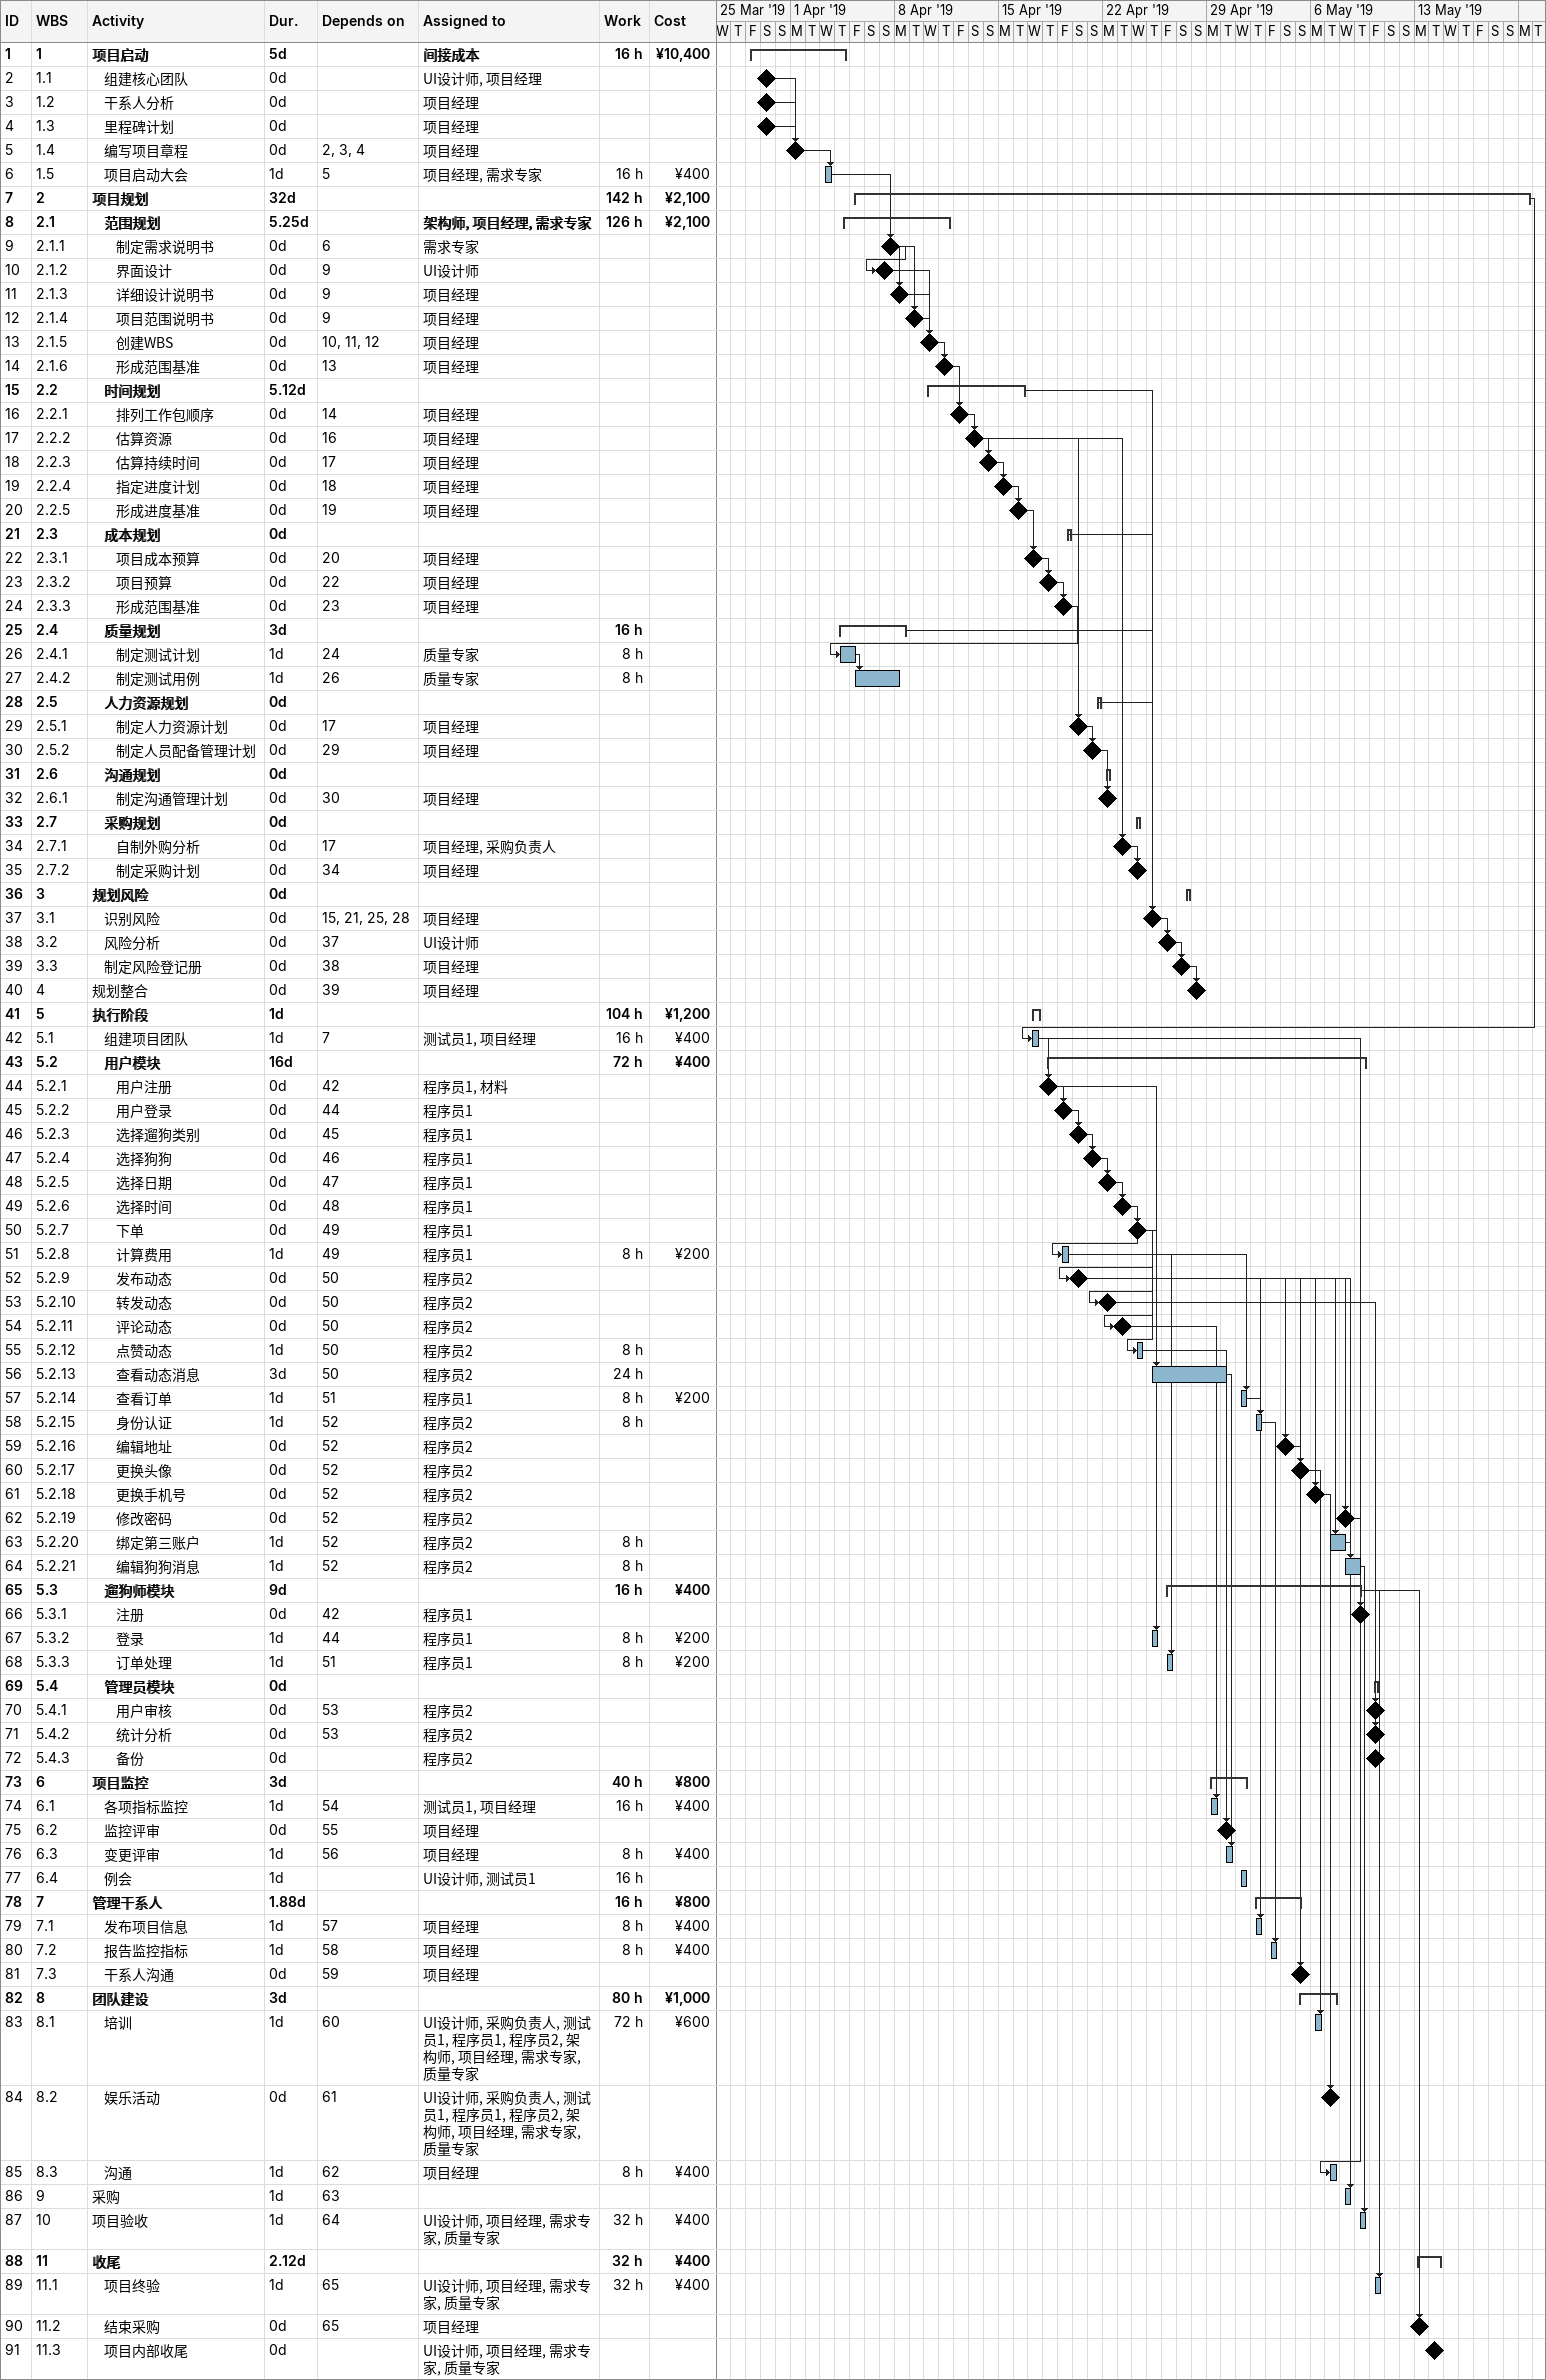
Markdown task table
| ID | WBS | Task | Duration | Start | Finish | Predecessors | Resources | Work (h) | Cost (¥) |
|---|---|---|---|---|---|---|---|---|---|
| 1 | 1 | **项目启动** | 5d | 2019-03-29 | 2019-04-04 |  | 间接成本 | 16 | 10400 |
| 2 | 1.1 | 组建核心团队 | 0d | 2019-03-30 | 2019-03-30 |  | UI设计师, 项目经理 |  |  |
| 3 | 1.2 | 干系人分析 | 0d | 2019-03-30 | 2019-03-30 |  | 项目经理 |  |  |
| 4 | 1.3 | 里程碑计划 | 0d | 2019-03-30 | 2019-03-30 |  | 项目经理 |  |  |
| 5 | 1.4 | 编写项目章程 | 0d | 2019-04-01 | 2019-04-01 | 2, 3, 4 | 项目经理 |  |  |
| 6 | 1.5 | 项目启动大会 | 1d | 2019-04-03 | 2019-04-03 | 5 | 项目经理, 需求专家 | 16 | 400 |
| 7 | 2 | **项目规划** | 32d | 2019-04-05 | 2019-05-20 |  |  | 142 | 2100 |
| 8 | 2.1 | **范围规划** | 5.25d | 2019-04-04 | 2019-04-11 |  | 架构师, 项目经理, 需求专家 | 126 | 2100 |
| 9 | 2.1.1 | 制定需求说明书 | 0d | 2019-04-07 | 2019-04-07 | 6 | 需求专家 |  |  |
| 10 | 2.1.2 | 界面设计 | 0d | 2019-04-07 | 2019-04-07 | 9 | UI设计师 |  |  |
| 11 | 2.1.3 | 详细设计说明书 | 0d | 2019-04-08 | 2019-04-08 | 9 | 项目经理 |  |  |
| 12 | 2.1.4 | 项目范围说明书 | 0d | 2019-04-09 | 2019-04-09 | 9 | 项目经理 |  |  |
| 13 | 2.1.5 | 创建WBS | 0d | 2019-04-10 | 2019-04-10 | 10, 11, 12 | 项目经理 |  |  |
| 14 | 2.1.6 | 形成范围基准 | 0d | 2019-04-11 | 2019-04-11 | 13 | 项目经理 |  |  |
| 15 | 2.2 | **时间规划** | 5.12d | 2019-04-10 | 2019-04-16 |  |  |  |  |
| 16 | 2.2.1 | 排列工作包顺序 | 0d | 2019-04-12 | 2019-04-12 | 14 | 项目经理 |  |  |
| 17 | 2.2.2 | 估算资源 | 0d | 2019-04-13 | 2019-04-13 | 16 | 项目经理 |  |  |
| 18 | 2.2.3 | 估算持续时间 | 0d | 2019-04-14 | 2019-04-14 | 17 | 项目经理 |  |  |
| 19 | 2.2.4 | 指定进度计划 | 0d | 2019-04-15 | 2019-04-15 | 18 | 项目经理 |  |  |
| 20 | 2.2.5 | 形成进度基准 | 0d | 2019-04-16 | 2019-04-16 | 19 | 项目经理 |  |  |
| 21 | 2.3 | **成本规划** | 0d | 2019-04-19 | 2019-04-19 |  |  |  |  |
| 22 | 2.3.1 | 项目成本预算 | 0d | 2019-04-17 | 2019-04-17 | 20 | 项目经理 |  |  |
| 23 | 2.3.2 | 项目预算 | 0d | 2019-04-18 | 2019-04-18 | 22 | 项目经理 |  |  |
| 24 | 2.3.3 | 形成范围基准 | 0d | 2019-04-19 | 2019-04-19 | 23 | 项目经理 |  |  |
| 25 | 2.4 | **质量规划** | 3d | 2019-04-04 | 2019-04-08 |  |  | 16 |  |
| 26 | 2.4.1 | 制定测试计划 | 1d | 2019-04-04 | 2019-04-05 | 24 | 质量专家 | 8 |  |
| 27 | 2.4.2 | 制定测试用例 | 1d | 2019-04-05 | 2019-04-08 | 26 | 质量专家 | 8 |  |
| 28 | 2.5 | **人力资源规划** | 0d | 2019-04-21 | 2019-04-21 |  |  |  |  |
| 29 | 2.5.1 | 制定人力资源计划 | 0d | 2019-04-20 | 2019-04-20 | 17 | 项目经理 |  |  |
| 30 | 2.5.2 | 制定人员配备管理计划 | 0d | 2019-04-21 | 2019-04-21 | 29 | 项目经理 |  |  |
| 31 | 2.6 | **沟通规划** | 0d | 2019-04-22 | 2019-04-22 |  |  |  |  |
| 32 | 2.6.1 | 制定沟通管理计划 | 0d | 2019-04-22 | 2019-04-22 | 30 | 项目经理 |  |  |
| 33 | 2.7 | **采购规划** | 0d | 2019-04-24 | 2019-04-24 |  |  |  |  |
| 34 | 2.7.1 | 自制外购分析 | 0d | 2019-04-23 | 2019-04-23 | 17 | 项目经理, 采购负责人 |  |  |
| 35 | 2.7.2 | 制定采购计划 | 0d | 2019-04-24 | 2019-04-24 | 34 | 项目经理 |  |  |
| 36 | 3 | **规划风险** | 0d | 2019-04-27 | 2019-04-27 |  |  |  |  |
| 37 | 3.1 | 识别风险 | 0d | 2019-04-25 | 2019-04-25 | 15, 21, 25, 28 | 项目经理 |  |  |
| 38 | 3.2 | 风险分析 | 0d | 2019-04-26 | 2019-04-26 | 37 | UI设计师 |  |  |
| 39 | 3.3 | 制定风险登记册 | 0d | 2019-04-27 | 2019-04-27 | 38 | 项目经理 |  |  |
| 40 | 4 | 规划整合 | 0d | 2019-04-28 | 2019-04-28 | 39 | 项目经理 |  |  |
| 41 | 5 | **执行阶段** | 1d | 2019-04-17 | 2019-04-17 |  |  | 104 | 1200 |
| 42 | 5.1 | 组建项目团队 | 1d | 2019-04-17 | 2019-04-17 | 7 | 测试员1, 项目经理 | 16 | 400 |
| 43 | 5.2 | **用户模块** | 16d | 2019-04-18 | 2019-05-09 |  |  | 72 | 400 |
| 44 | 5.2.1 | 用户注册 | 0d | 2019-04-18 | 2019-04-18 | 42 | 程序员1, 材料 |  |  |
| 45 | 5.2.2 | 用户登录 | 0d | 2019-04-19 | 2019-04-19 | 44 | 程序员1 |  |  |
| 46 | 5.2.3 | 选择遛狗类别 | 0d | 2019-04-20 | 2019-04-20 | 45 | 程序员1 |  |  |
| 47 | 5.2.4 | 选择狗狗 | 0d | 2019-04-21 | 2019-04-21 | 46 | 程序员1 |  |  |
| 48 | 5.2.5 | 选择日期 | 0d | 2019-04-22 | 2019-04-22 | 47 | 程序员1 |  |  |
| 49 | 5.2.6 | 选择时间 | 0d | 2019-04-23 | 2019-04-23 | 48 | 程序员1 |  |  |
| 50 | 5.2.7 | 下单 | 0d | 2019-04-24 | 2019-04-24 | 49 | 程序员1 |  |  |
| 51 | 5.2.8 | 计算费用 | 1d | 2019-04-19 | 2019-04-19 | 49 | 程序员1 | 8 | 200 |
| 52 | 5.2.9 | 发布动态 | 0d | 2019-04-20 | 2019-04-20 | 50 | 程序员2 |  |  |
| 53 | 5.2.10 | 转发动态 | 0d | 2019-04-22 | 2019-04-22 | 50 | 程序员2 |  |  |
| 54 | 5.2.11 | 评论动态 | 0d | 2019-04-23 | 2019-04-23 | 50 | 程序员2 |  |  |
| 55 | 5.2.12 | 点赞动态 | 1d | 2019-04-24 | 2019-04-24 | 50 | 程序员2 | 8 |  |
| 56 | 5.2.13 | 查看动态消息 | 3d | 2019-04-25 | 2019-04-30 | 50 | 程序员2 | 24 |  |
| 57 | 5.2.14 | 查看订单 | 1d | 2019-05-01 | 2019-05-01 | 51 | 程序员1 | 8 | 200 |
| 58 | 5.2.15 | 身份认证 | 1d | 2019-05-02 | 2019-05-02 | 52 | 程序员2 | 8 |  |
| 59 | 5.2.16 | 编辑地址 | 0d | 2019-05-04 | 2019-05-04 | 52 | 程序员2 |  |  |
| 60 | 5.2.17 | 更换头像 | 0d | 2019-05-05 | 2019-05-05 | 52 | 程序员2 |  |  |
| 61 | 5.2.18 | 更换手机号 | 0d | 2019-05-06 | 2019-05-06 | 52 | 程序员2 |  |  |
| 62 | 5.2.19 | 修改密码 | 0d | 2019-05-08 | 2019-05-08 | 52 | 程序员2 |  |  |
| 63 | 5.2.20 | 绑定第三账户 | 1d | 2019-05-07 | 2019-05-08 | 52 | 程序员2 | 8 |  |
| 64 | 5.2.21 | 编辑狗狗消息 | 1d | 2019-05-08 | 2019-05-09 | 52 | 程序员2 | 8 |  |
| 65 | 5.3 | **遛狗师模块** | 9d | 2019-04-26 | 2019-05-09 |  |  | 16 | 400 |
| 66 | 5.3.1 | 注册 | 0d | 2019-05-09 | 2019-05-09 | 42 | 程序员1 |  |  |
| 67 | 5.3.2 | 登录 | 1d | 2019-04-25 | 2019-04-25 | 44 | 程序员1 | 8 | 200 |
| 68 | 5.3.3 | 订单处理 | 1d | 2019-04-26 | 2019-04-26 | 51 | 程序员1 | 8 | 200 |
| 69 | 5.4 | **管理员模块** | 0d | 2019-05-10 | 2019-05-10 |  |  |  |  |
| 70 | 5.4.1 | 用户审核 | 0d | 2019-05-10 | 2019-05-10 | 53 | 程序员2 |  |  |
| 71 | 5.4.2 | 统计分析 | 0d | 2019-05-10 | 2019-05-10 | 53 | 程序员2 |  |  |
| 72 | 5.4.3 | 备份 | 0d | 2019-05-10 | 2019-05-10 |  | 程序员2 |  |  |
| 73 | 6 | **项目监控** | 3d | 2019-04-29 | 2019-05-01 |  |  | 40 | 800 |
| 74 | 6.1 | 各项指标监控 | 1d | 2019-04-29 | 2019-04-29 | 54 | 测试员1, 项目经理 | 16 | 400 |
| 75 | 6.2 | 监控评审 | 0d | 2019-04-30 | 2019-04-30 | 55 | 项目经理 |  |  |
| 76 | 6.3 | 变更评审 | 1d | 2019-04-30 | 2019-04-30 | 56 | 项目经理 | 8 | 400 |
| 77 | 6.4 | 例会 | 1d | 2019-05-01 | 2019-05-01 |  | UI设计师, 测试员1 | 16 |  |
| 78 | 7 | **管理干系人** | 1.88d | 2019-05-02 | 2019-05-05 |  |  | 16 | 800 |
| 79 | 7.1 | 发布项目信息 | 1d | 2019-05-02 | 2019-05-02 | 57 | 项目经理 | 8 | 400 |
| 80 | 7.2 | 报告监控指标 | 1d | 2019-05-03 | 2019-05-03 | 58 | 项目经理 | 8 | 400 |
| 81 | 7.3 | 干系人沟通 | 0d | 2019-05-05 | 2019-05-05 | 59 | 项目经理 |  |  |
| 82 | 8 | **团队建设** | 3d | 2019-05-05 | 2019-05-07 |  |  | 80 | 1000 |
| 83 | 8.1 | 培训 | 1d | 2019-05-06 | 2019-05-06 | 60 | UI设计师, 采购负责人, 测试员1, 程序员1, 程序员2, 架构师, 项目经理, 需求专家, 质量专家 | 72 | 600 |
| 84 | 8.2 | 娱乐活动 | 0d | 2019-05-07 | 2019-05-07 | 61 | UI设计师, 采购负责人, 测试员1, 程序员1, 程序员2, 架构师, 项目经理, 需求专家, 质量专家 |  |  |
| 85 | 8.3 | 沟通 | 1d | 2019-05-07 | 2019-05-07 | 62 | 项目经理 | 8 | 400 |
| 86 | 9 | 采购 | 1d | 2019-05-08 | 2019-05-08 | 63 |  |  |  |
| 87 | 10 | 项目验收 | 1d | 2019-05-09 | 2019-05-09 | 64 | UI设计师, 项目经理, 需求专家, 质量专家 | 32 | 400 |
| 88 | 11 | **收尾** | 2.12d | 2019-05-13 | 2019-05-14 |  |  | 32 | 400 |
| 89 | 11.1 | 项目终验 | 1d | 2019-05-10 | 2019-05-10 | 65 | UI设计师, 项目经理, 需求专家, 质量专家 | 32 | 400 |
| 90 | 11.2 | 结束采购 | 0d | 2019-05-13 | 2019-05-13 | 65 | 项目经理 |  |  |
| 91 | 11.3 | 项目内部收尾 | 0d | 2019-05-14 | 2019-05-14 |  | UI设计师, 项目经理, 需求专家, 质量专家 |  |  |
